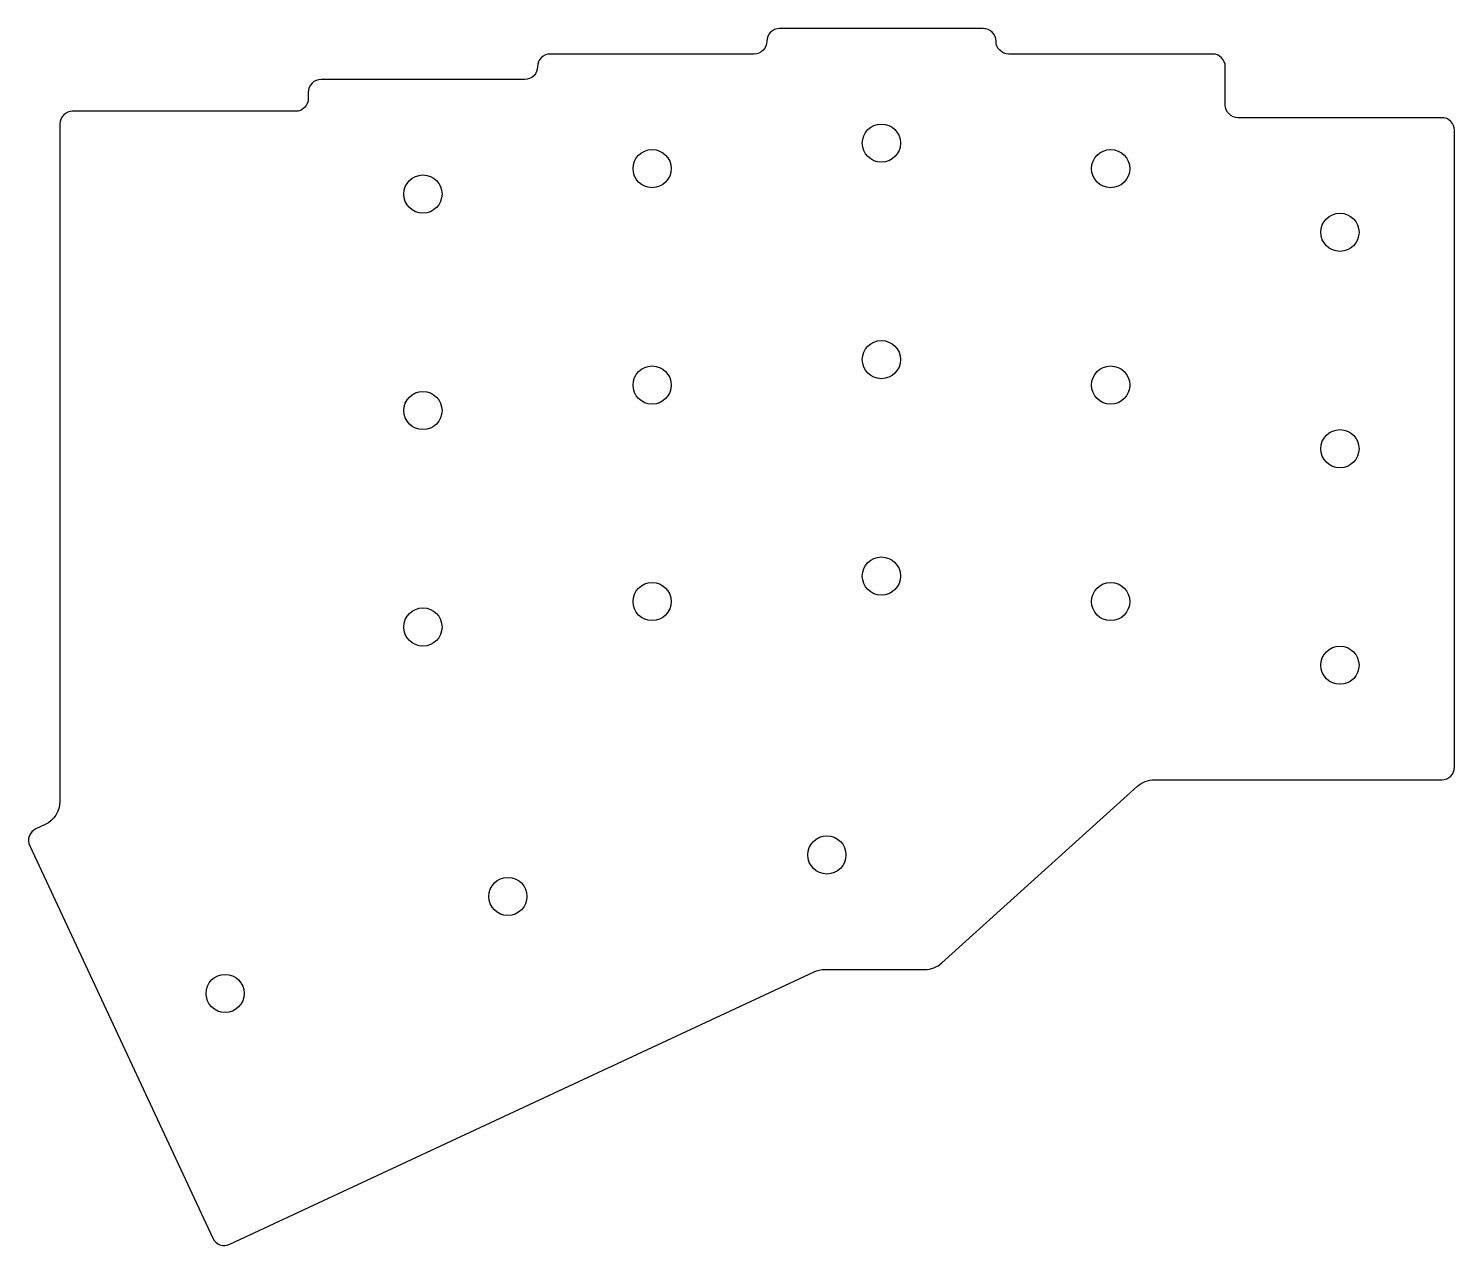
# Model space of a CAD drawing. Header units: millimetres. Extents: x -49 to 62, y -59 to 36.
import ezdxf

# ---------------------------------------------------------------- set-up
doc = ezdxf.new("R2010")
doc.units = ezdxf.units.MM
doc.layers.get('0').update_dxf_attribs({"linetype": 'CONTINUOUS'})

msp = doc.modelspace()

# ---------------------------------------------------------------- linework, layer by layer
msp.add_lwpolyline([(22.21, -37.12), (37.57, -23.25, -0.185643), (38.91, -22.74), (61.47, -22.74, 0.414214), (62.47, -21.74), (62.47, 28.26, 0.414214), (61.47, 29.26), (45.47, 29.26, -0.414214), (44.47, 30.26), (44.47, 33.26, 0.414214), (43.47, 34.26), (27.47, 34.26, -0.414214), (26.47, 35.26, 0.414214), (25.47, 36.26), (9.47, 36.26, 0.414214), (8.47, 35.26, -0.414214), (7.47, 34.26), (-8.53, 34.26, 0.414214), (-9.53, 33.26, -0.414214), (-10.53, 32.26), (-26.53, 32.26, 0.414214), (-27.53, 31.26), (-27.53, 30.76, -0.414214), (-28.53, 29.76), (-46.03, 29.76, 0.414214), (-47.03, 28.76), (-47.03, -24.44, -0.291473), (-48.19, -26.25), (-48.92, -26.59, 0.414214), (-49.4, -27.92), (-35.03, -58.74, 0.414214), (-33.7, -59.22), (12.18, -37.82, -0.109518), (13.03, -37.64), (20.87, -37.64, 0.185643)], format="xyb", close=True)
for centre in [(17.47, 27.26), (-0.53, 25.26), (35.47, 25.26), (-18.53, 23.26), (53.47, 20.26), (17.47, 10.26), (-0.53, 8.26), (35.47, 8.26), (-18.53, 6.26), (53.47, 3.26), (17.47, -6.74), (-0.53, -8.74), (35.47, -8.74), (-18.53, -10.74), (53.47, -13.74), (13.19, -28.64), (-11.86, -31.9), (-34.06, -39.52)]:
    msp.add_circle(centre, 1.5)

doc.saveas('drawing.dxf')
